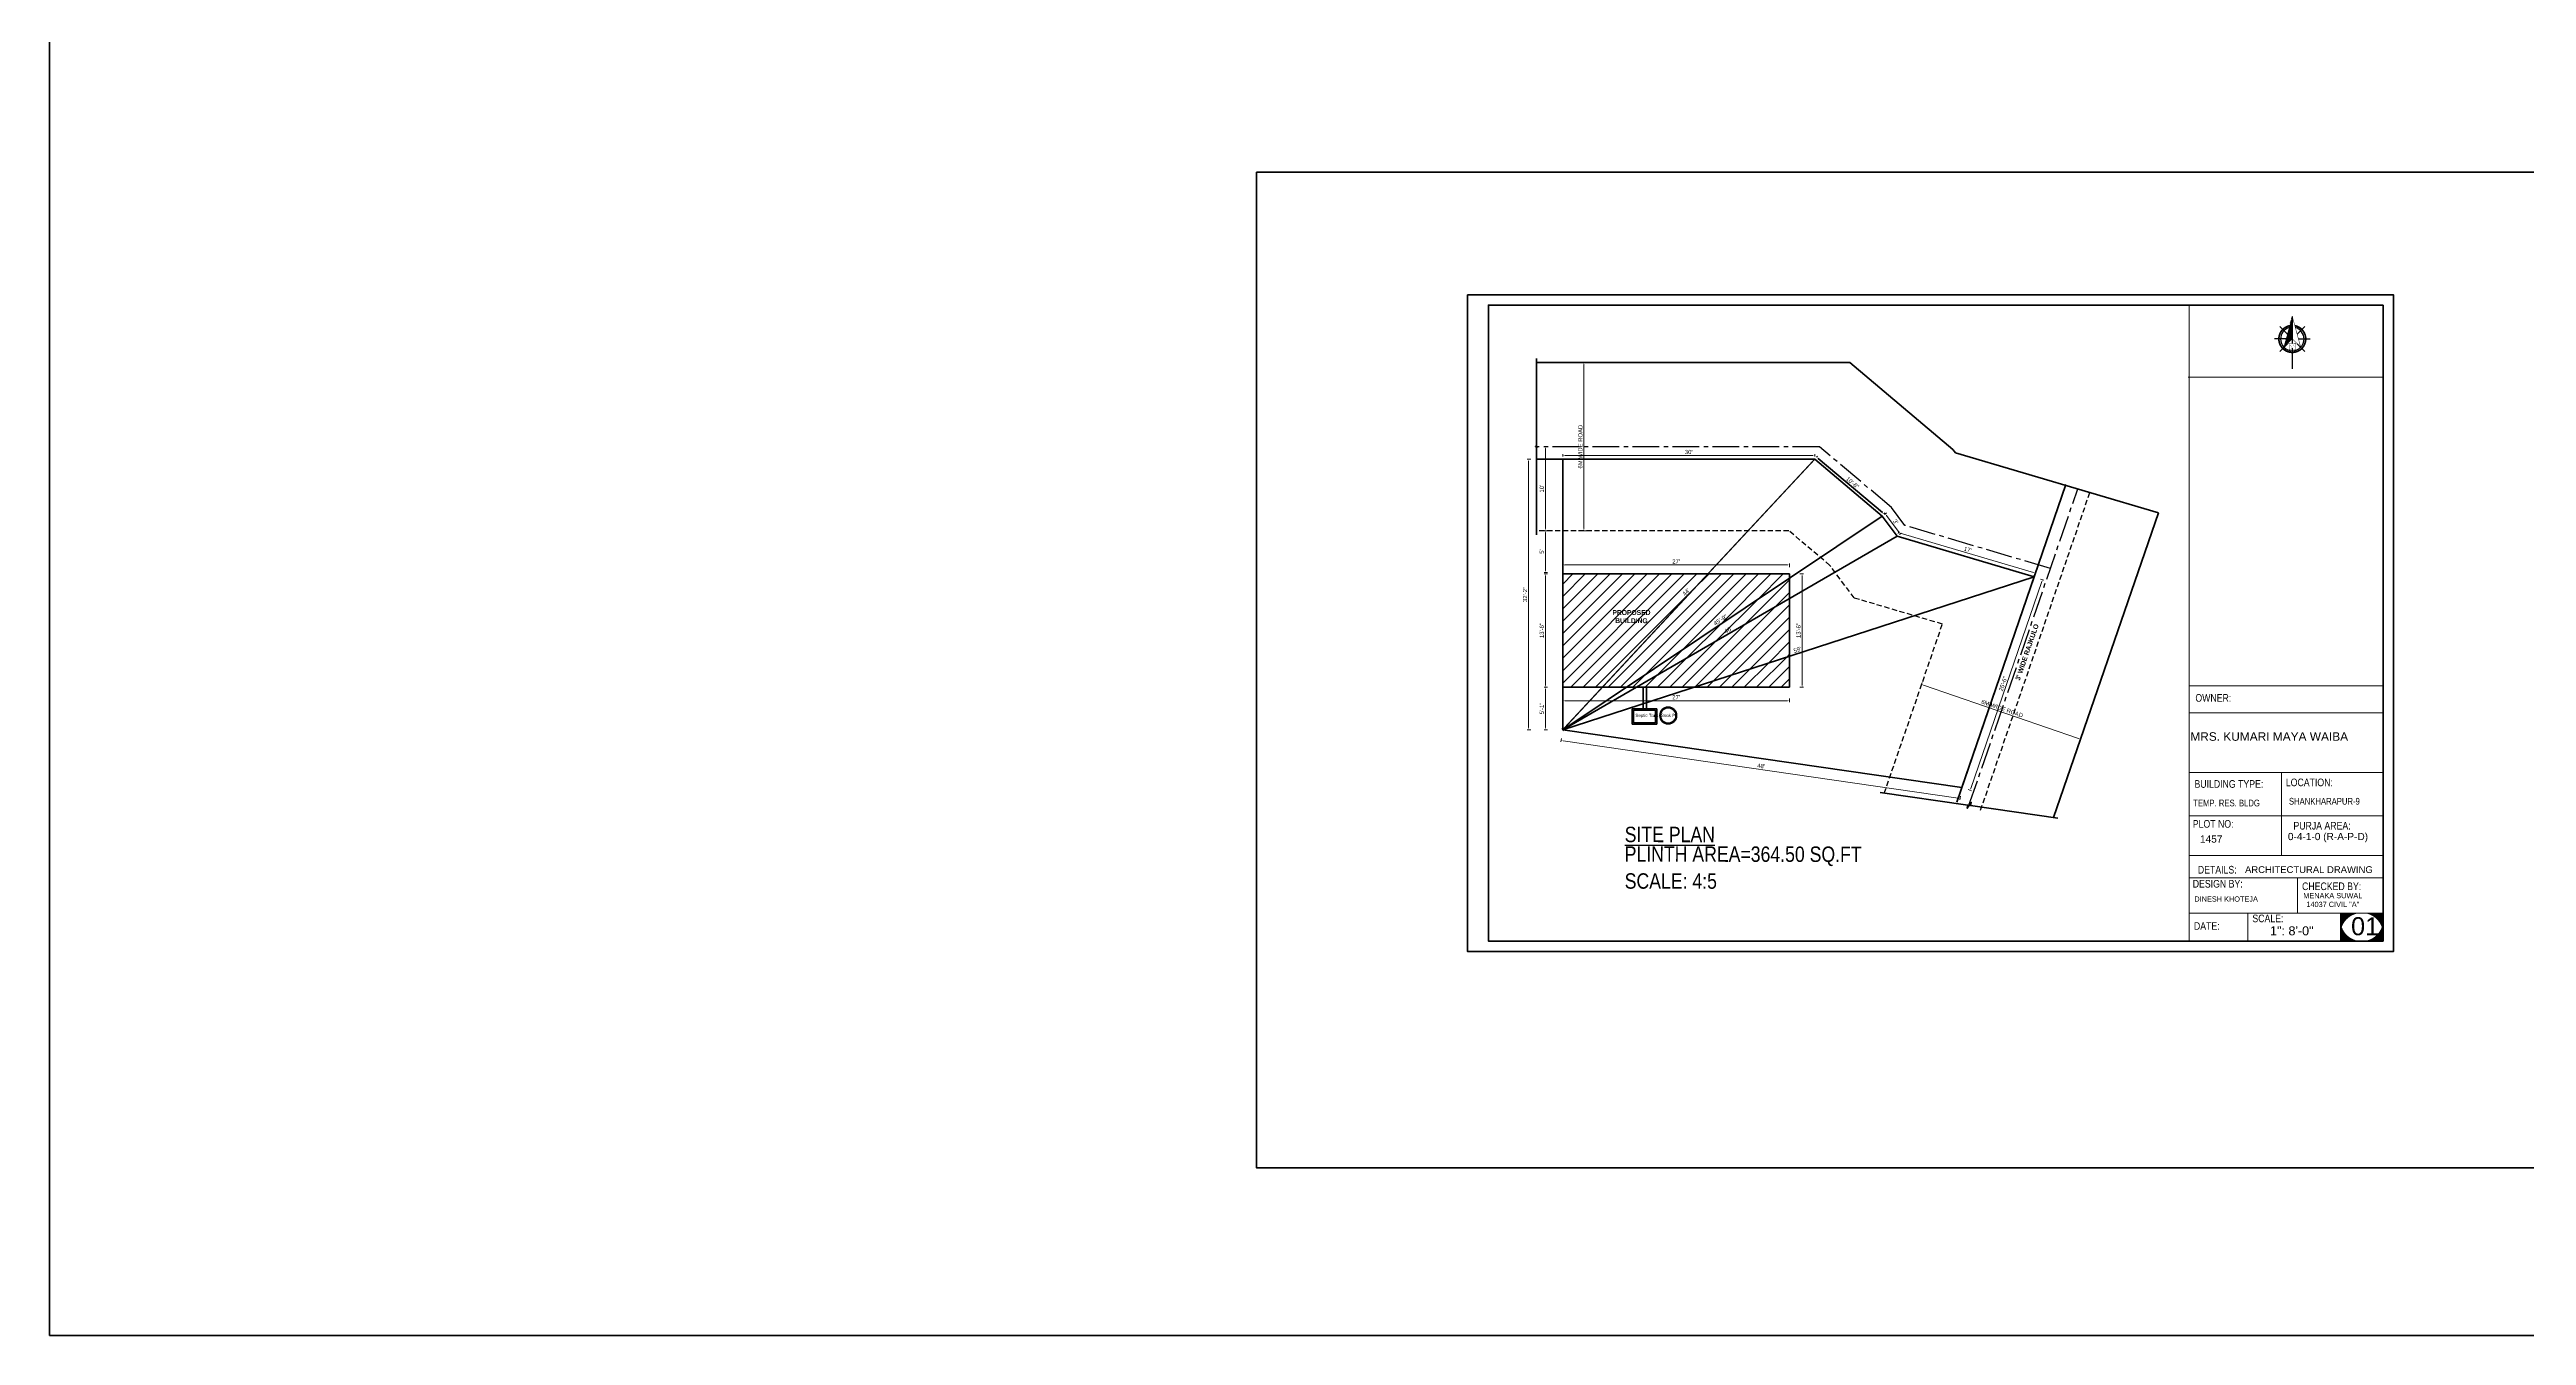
# Model space of a CAD drawing. Header units: inches. Extents: x 352533 to 378079, y -36324 to -23949.
# Drawn here: x 352533 to 355364, y -32468 to -30999 of the extents above; entities that cross this region are included whole.
import ezdxf

# ---------------------------------------------------------------- set-up
doc = ezdxf.new("R2010")
doc.units = ezdxf.units.IN
doc.header["$LTSCALE"] = 2
doc.header["$MEASUREMENT"] = 0
doc.header["$PDMODE"] = 34
doc.linetypes.add('CENTER2', pattern=[28.575, 19.05, -3.175, 3.175, -3.175])
doc.linetypes.add('DASHED2', pattern=[0.375, 0.25, -0.125])
doc.layers.get('0').update_dxf_attribs({"linetype": 'CONTINUOUS'})
doc.layers.get('DEFPOINTS').update_dxf_attribs({"color": 141, "linetype": 'CONTINUOUS'})
for name, color, linetype, lineweight in [('DIMENTION', 140, 'CONTINUOUS', 0), ('door', 20, 'CONTINUOUS', 35), ('Rebars', 1, 'CONTINUOUS', 13), ('Siteplan', 7, 'CONTINUOUS', 30), ('steps', 253, 'CONTINUOUS', 20), ('TEXT', 181, 'CONTINUOUS', 25), ('WALL - A', 1, 'CONTINUOUS', 40)]:
    doc.layers.add(name, color=color, linetype=linetype, lineweight=lineweight)
doc.layers.add('Normal Wall', color=7, linetype='CONTINUOUS', lineweight=35, true_color=0xffaf89)
doc.layers.add('Rear Wall', color=7, linetype='CONTINUOUS', lineweight=20, true_color=0xd4e480)
doc.layers.add('plan wall', color=7, linetype='CONTINUOUS')
doc.styles.add('Lettring Text', font='arial.ttf')
doc.styles.get("Standard").update_dxf_attribs({"font": 'ARIALN.TTF'})
doc.styles.add('SwissBT', font='swiss.ttf', dxfattribs={"height": 12})
doc.dimstyles.new('Copy of Standard', dxfattribs={"dimtxt": 6, "dimasz": 2.875, "dimexe": 2, "dimexo": 4, "dimgap": 2, "dimtad": 1, "dimdec": 0, "dimrnd": 1, "dimzin": 0, "dimdsep": 46, "dimlunit": 4, "dimtxsty": 'Lettring Text', "dimcen": 0.1, "dimclrd": 7, "dimclre": 7, "dimclrt": 7, "dimazin": 0, "dimtfac": 0.645, "dimtdec": 0, "dimtmove": 1, "dimatfit": 0, "dimfxl": 3, "dimfxlon": 1, "dimtfillclr": 256, "dimtolj": 1, "dimtzin": 0, "dimlwd": -1, "dimlwe": -1, "dimarcsym": 2})
pattern_1 = [(45, (-679.002, -2786.974), (-8.83883476, 8.83883476), [])]

# ---------------------------------------------------------------- blocks, each defined once
blk = doc.blocks.new('*D756')
at = {"layer": 'DEFPOINTS', "color": 0, "ltscale": 0.5, "transparency": 16777216}
for p in [(355384.2, -32941.4), (355952, -33039.5), (355954.3, -33023.8)]:
    blk.add_point(p, dxfattribs=at)
at = {"layer": 'steps', "color": 7, "ltscale": 0.5, "transparency": 16777216}
for p, q in [((355382.4, -32954.1), (355381.6, -32959)), ((355384.8, -32957.5), (355949.2, -33039)), ((355952.4, -33036.5), (355951.7, -33041.4))]:
    blk.add_line(p, q, dxfattribs=at)
for points in [[(355384.8, -32957), (355384.7, -32957.9), (355381.9, -32957)], [(355949.2, -33038.6), (355949.1, -33039.5), (355952, -33039.5)]]:
    blk.add_solid(points, dxfattribs=at)
at = {"layer": 'steps', "color": 7, "ltscale": 0.5, "transparency": 16777216, "insert": (355667.7, -32993.2), "char_height": 6, "attachment_point": 5, "rotation": 351.7744, "style": 'Lettring Text'}
blk.add_mtext("\\A1;48'", dxfattribs=at)
blk = doc.blocks.new('*D757')
at = {"layer": 'DEFPOINTS', "color": 0, "ltscale": 0.5, "transparency": 16777216}
for p in [(355384.2, -32555.2), (355335.5, -32941.4), (355384.2, -32941.4)]:
    blk.add_point(p, dxfattribs=at)
at = {"layer": 'steps', "color": 7, "ltscale": 0.5, "transparency": 16777216}
for p, q in [((355338.5, -32555.2), (355333.5, -32555.2)), ((355335.5, -32558), (355335.5, -32938.5)), ((355338.5, -32941.4), (355333.5, -32941.4))]:
    blk.add_line(p, q, dxfattribs=at)
for points in [[(355335, -32558), (355336, -32558), (355335.5, -32555.2)], [(355335, -32938.5), (355336, -32938.5), (355335.5, -32941.4)]]:
    blk.add_solid(points, dxfattribs=at)
at = {"layer": 'steps', "color": 7, "ltscale": 0.5, "transparency": 16777216, "insert": (355330.4, -32748.3), "char_height": 6, "attachment_point": 5, "rotation": 90, "style": 'Lettring Text'}
blk.add_mtext('\\A1;32\'-2"', dxfattribs=at)
blk = doc.blocks.new('*D758')
at = {"layer": 'DEFPOINTS', "color": 0, "ltscale": 0.5, "transparency": 16777216}
for p in [(355384.2, -32537.2), (355359.5, -32657.2), (355384.2, -32657.2)]:
    blk.add_point(p, dxfattribs=at)
at = {"layer": 'steps', "color": 7, "ltscale": 0.5, "transparency": 16777216}
for p, q in [((355362.5, -32537.2), (355357.5, -32537.2)), ((355359.5, -32540), (355359.5, -32654.3)), ((355362.5, -32657.2), (355357.5, -32657.2))]:
    blk.add_line(p, q, dxfattribs=at)
for points in [[(355359, -32540), (355360, -32540), (355359.5, -32537.2)], [(355359, -32654.3), (355360, -32654.3), (355359.5, -32657.2)]]:
    blk.add_solid(points, dxfattribs=at)
at = {"layer": 'steps', "color": 7, "ltscale": 0.5, "transparency": 16777216, "insert": (355354.4, -32597.2), "char_height": 6, "attachment_point": 5, "rotation": 90, "style": 'Lettring Text'}
blk.add_mtext("\\A1;10'", dxfattribs=at)
blk = doc.blocks.new('*D759')
at = {"layer": 'DEFPOINTS', "color": 0, "ltscale": 0.5, "transparency": 16777216}
for p in [(355939.9, -32751.8), (356166.9, -32829.9), (356123.8, -32955.1)]:
    blk.add_point(p, dxfattribs=at)
at = {"layer": 'steps', "color": 7, "ltscale": 0.5, "transparency": 16777216}
for p, q in [((355897.9, -32874.2), (355896.2, -32878.9)), ((355899.6, -32878), (356121.1, -32954.2)), ((356124.8, -32952.3), (356123.2, -32957))]:
    blk.add_line(p, q, dxfattribs=at)
for points in [[(355899.7, -32877.5), (355899.4, -32878.4), (355896.9, -32877)], [(356121.3, -32953.7), (356121, -32954.6), (356123.8, -32955.1)]]:
    blk.add_solid(points, dxfattribs=at)
at = {"layer": 'steps', "color": 7, "ltscale": 0.5, "transparency": 16777216, "insert": (356012, -32911.3), "char_height": 6, "attachment_point": 5, "rotation": 341.019, "style": 'Lettring Text'}
blk.add_mtext('\\A1;6M WIDE ROAD', dxfattribs=at)
blk = doc.blocks.new('*D760')
at = {"layer": 'DEFPOINTS', "color": 0, "ltscale": 0.5, "transparency": 16777216}
for p in [(356057.7, -32723.1), (356057.7, -32723.1), (355384.2, -32941.4)]:
    blk.add_point(p, dxfattribs=at)
at = {"layer": 'steps', "color": 7, "ltscale": 0.5, "transparency": 16777216}
for p, q in [((355386.9, -32940.5), (356055, -32724)), ((356057.7, -32723.1), (356057.1, -32721.2)), ((355384.2, -32941.4), (355383.6, -32939.5))]:
    blk.add_line(p, q, dxfattribs=at)
for points in [[(356054.8, -32723.5), (356055.1, -32724.4), (356057.7, -32723.1)], [(355386.8, -32940.1), (355387.1, -32941), (355384.2, -32941.4)]]:
    blk.add_solid(points, dxfattribs=at)
at = {"layer": 'steps', "color": 7, "ltscale": 0.5, "transparency": 16777216, "insert": (355719.4, -32827.4), "char_height": 6, "attachment_point": 5, "rotation": 17.9588, "style": 'Lettring Text'}
blk.add_mtext("\\A1;59'", dxfattribs=at)
blk = doc.blocks.new('*D666')
at = {"layer": 'DEFPOINTS', "color": 0, "ltscale": 0.5, "transparency": 16777216}
for p in [(355862.1, -32665.2), (355862.1, -32665.2), (355384.2, -32941.4)]:
    blk.add_point(p, dxfattribs=at)
at = {"layer": 'steps', "color": 7, "ltscale": 0.5, "transparency": 16777216}
for p, q in [((355386.7, -32940), (355859.6, -32666.6)), ((355862.1, -32665.2), (355861.1, -32663.4)), ((355384.2, -32941.4), (355383.2, -32939.7))]:
    blk.add_line(p, q, dxfattribs=at)
for points in [[(355859.4, -32666.2), (355859.8, -32667), (355862.1, -32665.2)], [(355386.4, -32939.5), (355386.9, -32940.4), (355384.2, -32941.4)]]:
    blk.add_solid(points, dxfattribs=at)
at = {"layer": 'steps', "color": 7, "ltscale": 0.5, "transparency": 16777216, "insert": (355620.6, -32798.9), "char_height": 6, "attachment_point": 5, "rotation": 30.029, "style": 'Lettring Text'}
blk.add_mtext("\\A1;46'", dxfattribs=at)
blk = doc.blocks.new('*D667')
at = {"layer": 'DEFPOINTS', "color": 0, "ltscale": 0.5, "transparency": 16777216}
for p in [(355840.6, -32636.3), (355840.6, -32636.3), (355384.2, -32941.4)]:
    blk.add_point(p, dxfattribs=at)
at = {"layer": 'steps', "color": 7, "ltscale": 0.5, "transparency": 16777216}
for p, q in [((355386.6, -32939.8), (355838.2, -32637.9)), ((355840.6, -32636.3), (355841.7, -32637.9)), ((355384.2, -32941.4), (355385.3, -32943.1))]:
    blk.add_line(p, q, dxfattribs=at)
for points in [[(355837.9, -32637.5), (355838.5, -32638.3), (355840.6, -32636.3)], [(355386.3, -32939.4), (355386.8, -32940.2), (355384.2, -32941.4)]]:
    blk.add_solid(points, dxfattribs=at)
at = {"layer": 'steps', "color": 7, "ltscale": 0.5, "transparency": 16777216, "insert": (355609.6, -32784.6), "char_height": 6, "attachment_point": 5, "rotation": 33.7635, "style": 'Lettring Text'}
blk.add_mtext('\\A1;45\'-9"', dxfattribs=at)
blk = doc.blocks.new('*D668')
at = {"layer": 'DEFPOINTS', "color": 0, "ltscale": 0.5, "transparency": 16777216}
for p in [(355744.2, -32555.2), (355744.2, -32555.2), (355384.2, -32941.4)]:
    blk.add_point(p, dxfattribs=at)
at = {"layer": 'steps', "color": 7, "ltscale": 0.5, "transparency": 16777216}
for p, q in [((355386.1, -32939.3), (355742.2, -32557.3)), ((355744.2, -32555.2), (355745.6, -32556.5)), ((355384.2, -32941.4), (355385.6, -32942.8))]:
    blk.add_line(p, q, dxfattribs=at)
for points in [[(355741.9, -32556.9), (355742.6, -32557.6), (355744.2, -32555.2)], [(355385.8, -32939), (355386.5, -32939.6), (355384.2, -32941.4)]]:
    blk.add_solid(points, dxfattribs=at)
at = {"layer": 'steps', "color": 7, "ltscale": 0.5, "transparency": 16777216, "insert": (355560.5, -32744.9), "char_height": 6, "attachment_point": 5, "rotation": 47.0142, "style": 'Lettring Text'}
blk.add_mtext("\\A1;44'", dxfattribs=at)
blk = doc.blocks.new('*D761')
at = {"layer": 'DEFPOINTS', "color": 0, "ltscale": 0.5, "transparency": 16777216}
for p in [(355384.2, -32706.1), (355384.2, -32718.8), (355708.2, -32718.8)]:
    blk.add_point(p, dxfattribs=at)
at = {"layer": 'steps', "color": 7, "ltscale": 0.5, "transparency": 16777216}
for p, q in [((355384.2, -32709.1), (355384.2, -32704.1)), ((355705.3, -32706.1), (355387.1, -32706.1)), ((355708.2, -32709.1), (355708.2, -32704.1))]:
    blk.add_line(p, q, dxfattribs=at)
for points in [[(355387.1, -32705.7), (355387.1, -32706.6), (355384.2, -32706.1)], [(355705.3, -32705.7), (355705.3, -32706.6), (355708.2, -32706.1)]]:
    blk.add_solid(points, dxfattribs=at)
at = {"layer": 'steps', "color": 7, "ltscale": 0.5, "transparency": 16777216, "insert": (355546.2, -32701.1), "char_height": 6, "attachment_point": 5, "style": 'Lettring Text'}
blk.add_mtext("\\A1;27'", dxfattribs=at)
blk = doc.blocks.new('*D762')
at = {"layer": 'DEFPOINTS', "color": 0, "ltscale": 0.5, "transparency": 16777216}
for p in [(355384.2, -32880.8), (355708.2, -32880.8), (355708.2, -32900.1)]:
    blk.add_point(p, dxfattribs=at)
at = {"layer": 'steps', "color": 7, "ltscale": 0.5, "transparency": 16777216}
for p, q in [((355384.2, -32897.1), (355384.2, -32902.1)), ((355387.1, -32900.1), (355705.3, -32900.1)), ((355708.2, -32897.1), (355708.2, -32902.1))]:
    blk.add_line(p, q, dxfattribs=at)
for points in [[(355387.1, -32899.7), (355387.1, -32900.6), (355384.2, -32900.1)], [(355705.3, -32899.7), (355705.3, -32900.6), (355708.2, -32900.1)]]:
    blk.add_solid(points, dxfattribs=at)
at = {"layer": 'steps', "color": 7, "ltscale": 0.5, "transparency": 16777216, "insert": (355546.2, -32895.1), "char_height": 6, "attachment_point": 5, "style": 'Lettring Text'}
blk.add_mtext("\\A1;27'", dxfattribs=at)
blk = doc.blocks.new('*D669')
at = {"layer": 'DEFPOINTS', "color": 0, "ltscale": 0.5, "transparency": 16777216}
for p in [(355708.2, -32718.8), (355726.1, -32718.8), (355708.2, -32880.8)]:
    blk.add_point(p, dxfattribs=at)
at = {"layer": 'steps', "color": 7, "ltscale": 0.5, "transparency": 16777216}
for p, q in [((355723.1, -32718.8), (355728.1, -32718.8)), ((355726.1, -32877.9), (355726.1, -32721.7)), ((355723.1, -32880.8), (355728.1, -32880.8))]:
    blk.add_line(p, q, dxfattribs=at)
for points in [[(355725.7, -32721.7), (355726.6, -32721.7), (355726.1, -32718.8)], [(355725.7, -32877.9), (355726.6, -32877.9), (355726.1, -32880.8)]]:
    blk.add_solid(points, dxfattribs=at)
at = {"layer": 'steps', "color": 7, "ltscale": 0.5, "transparency": 16777216, "insert": (355721.1, -32799.8), "char_height": 6, "attachment_point": 5, "rotation": 90, "style": 'Lettring Text'}
blk.add_mtext('\\A1;13\'-6"', dxfattribs=at)
blk = doc.blocks.new('*D763')
at = {"layer": 'DEFPOINTS', "color": 0, "ltscale": 0.5, "transparency": 16777216}
for p in [(355384.2, -32657.2), (355359.5, -32716.8), (355384.2, -32716.8)]:
    blk.add_point(p, dxfattribs=at)
at = {"layer": 'steps', "color": 7, "ltscale": 0.5, "transparency": 16777216}
for p, q in [((355362.5, -32657.2), (355357.5, -32657.2)), ((355359.5, -32660), (355359.5, -32713.9)), ((355362.5, -32716.8), (355357.5, -32716.8))]:
    blk.add_line(p, q, dxfattribs=at)
for points in [[(355359, -32660), (355360, -32660), (355359.5, -32657.2)], [(355359, -32713.9), (355360, -32713.9), (355359.5, -32716.8)]]:
    blk.add_solid(points, dxfattribs=at)
at = {"layer": 'steps', "color": 7, "ltscale": 0.5, "transparency": 16777216, "insert": (355354.4, -32687), "char_height": 6, "attachment_point": 5, "rotation": 90, "style": 'Lettring Text'}
blk.add_mtext("\\A1;5'", dxfattribs=at)
blk = doc.blocks.new('*D764')
at = {"layer": 'DEFPOINTS', "color": 0, "ltscale": 0.5, "transparency": 16777216}
for p in [(355570.6, -32417.2), (355414.5, -32657.2), (355570.6, -32657.2)]:
    blk.add_point(p, dxfattribs=at)
at = {"layer": 'steps', "color": 7, "ltscale": 0.5, "transparency": 16777216}
for p, q in [((355417.5, -32417.2), (355412.5, -32417.2)), ((355414.5, -32420), (355414.5, -32654.3)), ((355417.5, -32657.2), (355412.5, -32657.2))]:
    blk.add_line(p, q, dxfattribs=at)
for points in [[(355414, -32420), (355415, -32420), (355414.5, -32417.2)], [(355414, -32654.3), (355415, -32654.3), (355414.5, -32657.2)]]:
    blk.add_solid(points, dxfattribs=at)
at = {"layer": 'steps', "color": 7, "ltscale": 0.5, "transparency": 16777216, "insert": (355409.4, -32537.2), "char_height": 6, "attachment_point": 5, "rotation": 90, "style": 'Lettring Text'}
blk.add_mtext('\\A1;6M WIDE ROAD', dxfattribs=at)
blk = doc.blocks.new('*D765')
at = {"layer": 'DEFPOINTS', "color": 0, "ltscale": 0.5, "transparency": 16777216}
for p in [(355384.2, -32549.9), (355384.2, -32555.2), (355744.2, -32555.2)]:
    blk.add_point(p, dxfattribs=at)
at = {"layer": 'steps', "color": 7, "ltscale": 0.5, "transparency": 16777216}
for p, q in [((355384.2, -32551.2), (355384.2, -32547.9)), ((355741.3, -32549.9), (355387.1, -32549.9)), ((355744.2, -32551.2), (355744.2, -32547.9))]:
    blk.add_line(p, q, dxfattribs=at)
for points in [[(355387.1, -32549.4), (355387.1, -32550.3), (355384.2, -32549.9)], [(355741.3, -32549.4), (355741.3, -32550.3), (355744.2, -32549.9)]]:
    blk.add_solid(points, dxfattribs=at)
at = {"layer": 'steps', "color": 7, "ltscale": 0.5, "transparency": 16777216, "insert": (355564.2, -32544.8), "char_height": 6, "attachment_point": 5, "style": 'Lettring Text'}
blk.add_mtext("\\A1;30'", dxfattribs=at)
blk = doc.blocks.new('*D766')
at = {"layer": 'DEFPOINTS', "color": 0, "ltscale": 0.5, "transparency": 16777216}
for p in [(355744.2, -32555.2), (355746.7, -32552.1), (355840.6, -32636.3)]:
    blk.add_point(p, dxfattribs=at)
at = {"layer": 'door', "color": 7, "ltscale": 0.5, "transparency": 16777216}
for p, q in [((355746.7, -32552.1), (355748, -32550.6)), ((355840.9, -32631.4), (355748.9, -32554)), ((355843.1, -32633.3), (355844.4, -32631.7))]:
    blk.add_line(p, q, dxfattribs=at)
for points in [[(355749.2, -32553.6), (355748.6, -32554.4), (355746.7, -32552.1)], [(355841.2, -32631), (355840.6, -32631.8), (355843.1, -32633.3)]]:
    blk.add_solid(points, dxfattribs=at)
at = {"layer": 'door', "color": 7, "ltscale": 0.5, "transparency": 16777216, "insert": (355798.2, -32588.8), "char_height": 6, "attachment_point": 5, "rotation": 319.9182, "style": 'Lettring Text'}
blk.add_mtext('\\A1;10\'-6"', dxfattribs=at)
blk = doc.blocks.new('*D767')
at = {"layer": 'DEFPOINTS', "color": 0, "ltscale": 0.5, "transparency": 16777216}
for p in [(355840.6, -32636.3), (355845, -32633), (355862.1, -32665.2)]:
    blk.add_point(p, dxfattribs=at)
at = {"layer": 'steps', "color": 7, "ltscale": 0.5, "transparency": 16777216}
for p, q in [((355843.8, -32633.9), (355846.6, -32631.8)), ((355864.7, -32659.6), (355846.7, -32635.3)), ((355865.3, -32662.8), (355868.1, -32660.7))]:
    blk.add_line(p, q, dxfattribs=at)
for points in [[(355847.1, -32635), (355846.3, -32635.6), (355845, -32633)], [(355865.1, -32659.3), (355864.4, -32659.9), (355866.5, -32661.9)]]:
    blk.add_solid(points, dxfattribs=at)
at = {"layer": 'steps', "color": 7, "ltscale": 0.5, "transparency": 16777216, "insert": (355859.8, -32644.4), "char_height": 6, "attachment_point": 5, "rotation": 306.6739, "style": 'Lettring Text'}
blk.add_mtext("\\A1;3'", dxfattribs=at)
blk = doc.blocks.new('*D768')
at = {"layer": 'DEFPOINTS', "color": 0, "ltscale": 0.5, "transparency": 16777216}
for p in [(355862.1, -32665.2), (355863.6, -32660), (356057.7, -32723.1)]:
    blk.add_point(p, dxfattribs=at)
at = {"layer": 'steps', "color": 7, "ltscale": 0.5, "transparency": 16777216}
for p, q in [((355863.2, -32661.3), (355864.2, -32658.1)), ((356056.5, -32717.1), (355866.4, -32660.8)), ((356058.8, -32719.3), (356059.8, -32716))]:
    blk.add_line(p, q, dxfattribs=at)
for points in [[(355866.5, -32660.4), (355866.2, -32661.3), (355863.6, -32660)], [(356056.6, -32716.7), (356056.3, -32717.6), (356059.2, -32717.9)]]:
    blk.add_solid(points, dxfattribs=at)
at = {"layer": 'steps', "color": 7, "ltscale": 0.5, "transparency": 16777216, "insert": (355962.8, -32684.2), "char_height": 6, "attachment_point": 5, "rotation": 343.4993, "style": 'Lettring Text'}
blk.add_mtext("\\A1;17'", dxfattribs=at)
blk = doc.blocks.new('*D769')
at = {"layer": 'DEFPOINTS', "color": 0, "ltscale": 0.5, "transparency": 16777216}
for p in [(356057.7, -32723.1), (356069.7, -32727.2), (355954.3, -33023.8)]:
    blk.add_point(p, dxfattribs=at)
at = {"layer": 'steps', "color": 7, "ltscale": 0.5, "transparency": 16777216}
for p, q in [((356066.9, -32726.3), (356071.6, -32727.9)), ((355967.2, -33025.2), (356068.8, -32729.9)), ((355963.4, -33027), (355968.2, -33028.6))]:
    blk.add_line(p, q, dxfattribs=at)
for points in [[(356068.3, -32729.8), (356069.2, -32730.1), (356069.7, -32727.2)], [(355966.7, -33025.1), (355967.7, -33025.4), (355966.3, -33027.9)]]:
    blk.add_solid(points, dxfattribs=at)
at = {"layer": 'steps', "color": 7, "ltscale": 0.5, "transparency": 16777216, "insert": (356013.2, -32875.9), "char_height": 6, "attachment_point": 5, "rotation": 71.019, "style": 'Lettring Text'}
blk.add_mtext('\\A1;26\'-6"', dxfattribs=at)
blk = doc.blocks.new('*D770')
at = {"layer": 'DEFPOINTS', "color": 0, "ltscale": 0.5, "transparency": 16777216}
for p in [(355359.5, -32718.8), (355384.2, -32718.8), (355384.2, -32880.8)]:
    blk.add_point(p, dxfattribs=at)
at = {"layer": 'steps', "color": 7, "ltscale": 0.5, "transparency": 16777216}
for p, q in [((355362.5, -32718.8), (355357.5, -32718.8)), ((355359.5, -32877.9), (355359.5, -32721.7)), ((355362.5, -32880.8), (355357.5, -32880.8))]:
    blk.add_line(p, q, dxfattribs=at)
for points in [[(355359, -32721.7), (355360, -32721.7), (355359.5, -32718.8)], [(355359, -32877.9), (355360, -32877.9), (355359.5, -32880.8)]]:
    blk.add_solid(points, dxfattribs=at)
at = {"layer": 'steps', "color": 7, "ltscale": 0.5, "transparency": 16777216, "insert": (355354.4, -32799.8), "char_height": 6, "attachment_point": 5, "rotation": 90, "style": 'Lettring Text'}
blk.add_mtext('\\A1;13\'-6"', dxfattribs=at)
blk = doc.blocks.new('*D771')
at = {"layer": 'DEFPOINTS', "color": 0, "ltscale": 0.5, "transparency": 16777216}
for p in [(355384.2, -32880.8), (355359.5, -32941.4), (355384.2, -32941.4)]:
    blk.add_point(p, dxfattribs=at)
at = {"layer": 'steps', "color": 7, "ltscale": 0.5, "transparency": 16777216}
for p, q in [((355362.5, -32880.8), (355357.5, -32880.8)), ((355359.5, -32883.7), (355359.5, -32938.5)), ((355362.5, -32941.4), (355357.5, -32941.4))]:
    blk.add_line(p, q, dxfattribs=at)
for points in [[(355359, -32883.7), (355360, -32883.7), (355359.5, -32880.8)], [(355359, -32938.5), (355360, -32938.5), (355359.5, -32941.4)]]:
    blk.add_solid(points, dxfattribs=at)
at = {"layer": 'steps', "color": 7, "ltscale": 0.5, "transparency": 16777216, "insert": (355354.4, -32911.1), "char_height": 6, "attachment_point": 5, "rotation": 90, "style": 'Lettring Text'}
blk.add_mtext('\\A1;5\'-1"', dxfattribs=at)
blk = doc.blocks.new('*X29')
at = {"color": 0}
for p, q in [((146.2, -413.9), (147.6, -412.4)), ((146.4, -413.1), (147.6, -411.9)), ((146.6, -412.4), (147.6, -411.3)), ((146.8, -411.7), (147.6, -410.8)), ((147, -411), (147.6, -410.3)), ((147.2, -410.2), (147.6, -409.8)), ((147.4, -409.5), (147.6, -409.2)), ((147.6, -408.8), (147.6, -408.7)), ((142.8, -426.3), (147.6, -421.4)), ((143, -425.6), (147.6, -420.9)), ((143.2, -424.8), (147.6, -420.4)), ((143.4, -424.1), (147.6, -419.8)), ((143.6, -423.4), (147.6, -419.3)), ((143.8, -422.6), (147.6, -418.8)), ((144, -421.9), (147.6, -418.2)), ((144.2, -421.2), (147.6, -417.7)), ((144.4, -420.4), (147.6, -417.2)), ((144.6, -419.7), (147.6, -416.7)), ((144.8, -419), (147.6, -416.1)), ((145, -418.3), (147.6, -415.6)), ((145.2, -417.5), (147.6, -415.1)), ((145.4, -416.8), (147.6, -414.5)), ((145.6, -416.1), (147.6, -414)), ((145.8, -415.3), (147.6, -413.5)), ((146, -414.6), (147.6, -412.9))]:
    blk.add_line(p, q, dxfattribs=at)
blk = doc.blocks.new('NORTH_15')
for p, q in [((-13.4, 0), (2.7, 0)), ((-2.9, 2.9), (-7.4, 7.4)), ((0, 3.7), (0, 10.6)), ((2.9, 2.9), (7.4, 7.4)), ((5.5, 0), (17.8, 0)), ((-2.9, -2.9), (-7.4, -7.4)), ((0, -3.7), (0, -10.6)), ((2.9, -2.9), (7.4, -7.4))]:
    blk.add_line(p, q)
for points, const_width in [([(5, -5), (-13.4, 0), (4.9, 5), (0, 0), (5, -5)], 0.3), ([(5.9, -1.5), (6, -1.5), (6.1, -1.5), (6.1, -1.5), (6.2, -1.5), (6.2, -1.5), (6.3, -1.5), (6.3, -1.5), (6.3, -1.4), (6.3, -1.4), (6.3, -1.4), (6.3, -1.3), (6.4, -1.3), (6.4, -1.2), (6.4, -1.2), (6.4, -1.1), (6.4, -1), (6.5, -1), (6.5, -2.3), (6.4, -2.3), (6.4, -2.3), (6.4, -2.2), (6.4, -2.2), (6.4, -2.1), (6.4, -2), (6.3, -2), (6.3, -1.9), (6.3, -1.9), (6.3, -1.9), (6.3, -1.9), (6.3, -1.8), (6.2, -1.8), (6.2, -1.8), (6.1, -1.8), (6.1, -1.8), (6, -1.8), (5.9, -1.8), (2.7, -1.8), (2.7, -2.3), (2.5, -2.3), (2.5, -0.2), (4.7, 1.4), (3.1, 1.4), (3.1, 1.4), (3, 1.4), (2.9, 1.4), (2.9, 1.4), (2.8, 1.4), (2.8, 1.4), (2.8, 1.4), (2.8, 1.3), (2.7, 1.3), (2.7, 1.3), (2.7, 1.2), (2.7, 1.2), (2.7, 1.1), (2.7, 1), (2.7, 1), (2.7, 0.9), (2.7, 0.9), (2.5, 0.9), (2.5, 2.2), (2.7, 2.2), (2.7, 2.2), (2.7, 2.1), (2.7, 2), (2.7, 2), (2.7, 1.9), (2.7, 1.9), (2.7, 1.8), (2.7, 1.8), (2.7, 1.8), (2.8, 1.7), (2.8, 1.7), (2.8, 1.7), (2.9, 1.7), (2.9, 1.7), (3, 1.7), (3.1, 1.7), (3.1, 1.7), (6.5, 1.7), (6.5, 0.8), (3.3, -1.5), (5.9, -1.5), (5.9, -1.5)], 0.1)]:
    blk.add_lwpolyline(points, dxfattribs=dict(const_width=const_width))
at = {"const_width": 1}
for points in [[(0, -8, 1), (0, 8, 0.359415), (-7.9, 1.5, 1)], [(-7.9, -1.5, 0.359415), (0, -8, 1)]]:
    blk.add_lwpolyline(points, format="xyb", dxfattribs=at)
for start, end in [(90, 164.973), (270, 90), (195.027, 270)]:
    blk.add_arc((0, 0), 7, start, end)
at = {"rotation": 90}
blk.add_blockref('*X29', (-421.9, -147.6), dxfattribs=at)
blk = doc.blocks.new('A$C0BDB7EE9')
at = {"layer": 'Siteplan', "xscale": 2.999999999999779, "yscale": 2.999999999999779, "zscale": 2.999999999999779, "rotation": 247.8612575918487}
blk.add_blockref('NORTH_15', (20.2, 49.5), dxfattribs=at)
blk = doc.blocks.new('A$C327B4BBD')
at = {"layer": 'DIMENTION', "ltscale": 0.3, "xscale": 1.171875000000082, "yscale": 1.171875000000082, "zscale": 1.171875000000082, "rotation": 112.1387424081494}
blk.add_blockref('A$C0BDB7EE9', (16.1, 0), dxfattribs=at)
blk = doc.blocks.new('SPLN')
at = {"layer": 'door', "ltscale": 0.5}
h = blk.add_hatch(dxfattribs=at)
h.set_pattern_fill('ANSI31', color=256, scale=100)
h.set_pattern_definition(pattern_1)
h.paths.add_polyline_path([(355384.2, -32880.8), (355440.7, -32880.8), (355591.7, -32718.8), (355384.2, -32718.8)])
h.paths.add_polyline_path([(355560.5, -32754.1), (355570, -32743.9), (355560.9, -32735.5), (355551.4, -32745.7)], flags=25)
h.paths.add_polyline_path([(355456.5, -32792.8), (355508.4, -32792.8), (355508.4, -32766.8), (355456.5, -32766.8)], flags=24)
h = blk.add_hatch(dxfattribs=at)
h.set_pattern_fill('ANSI31', color=256, scale=100)
h.set_pattern_definition(pattern_1)
h.paths.add_polyline_path([(355708.2, -32724.8), (355708.2, -32718.8), (355591.7, -32718.8), (355440.7, -32880.8), (355474.9, -32880.8)])
h.paths.add_polyline_path([(355603, -32796.5), (355623.3, -32783), (355616.4, -32772.7), (355596.2, -32786.2)], flags=25)
h = blk.add_hatch(dxfattribs=at)
h.set_pattern_fill('ANSI31', color=256, scale=100)
h.set_pattern_definition(pattern_1)
h.paths.add_polyline_path([(355474.9, -32880.8), (355489.1, -32880.8), (355708.2, -32754.1), (355708.2, -32724.8)])
h.paths.add_polyline_path([(355617.8, -32807.7), (355629.9, -32800.7), (355623.7, -32790), (355611.6, -32797)], flags=25)
h = blk.add_hatch(dxfattribs=at)
h.set_pattern_fill('ANSI31', color=256, scale=100)
h.set_pattern_definition(pattern_1)
h.paths.add_polyline_path([(355708.2, -32836.4), (355708.2, -32754.1), (355489.1, -32880.8), (355571.2, -32880.8)])
h.paths.add_polyline_path([(355727.3, -32812.2), (355727.3, -32787.9), (355714.9, -32787.9), (355714.9, -32812.2)], flags=9)
h = blk.add_hatch(dxfattribs=at)
h.set_pattern_fill('ANSI31', color=256, scale=100)
h.set_pattern_definition(pattern_1)
h.paths.add_polyline_path([(355708.2, -32880.8), (355708.2, -32836.4), (355571.2, -32880.8)])
for p, q in [((355794.5, -32417.2), (355346.7, -32417.2)), ((355941.7, -32541), (355794.5, -32417.2)), ((355945.3, -32545.9), (355941.7, -32541)), ((356235.1, -32631.7), (355945.3, -32545.9)), ((355744.2, -32555.2), (355346.7, -32555.2)), ((355384.2, -32555.2), (355384.2, -32941.4)), ((355384.2, -32941.4), (355744.2, -32555.2)), ((355840.6, -32636.3), (355744.2, -32555.2)), ((355947, -33044.8), (356103.1, -32591)), ((355384.2, -32941.4), (355840.6, -32636.3)), ((355862.1, -32665.2), (355840.6, -32636.3)), ((356085.3, -33067), (356235.1, -32631.7)), ((355384.2, -32941.4), (355862.1, -32665.2)), ((356057.7, -32723.1), (355862.1, -32665.2)), ((355384.2, -32880.8), (355384.2, -32718.8)), ((355384.2, -32718.8), (355708.2, -32718.8)), ((355384.2, -32941.4), (356057.7, -32723.1)), ((355708.2, -32880.8), (355708.2, -32718.8)), ((355384.2, -32880.8), (355708.2, -32880.8)), ((355499.2, -32880.8), (355499.2, -32911.4)), ((355504, -32880.8), (355504, -32911.4)), ((355483.2, -32911.4), (355518.7, -32911.4)), ((355483.2, -32933.4), (355483.2, -32911.4)), ((355518.7, -32933.4), (355483.2, -32933.4)), ((355485.2, -32913.4), (355516.7, -32913.4)), ((355485.2, -32931.4), (355485.2, -32913.4)), ((355516.7, -32931.4), (355485.2, -32931.4)), ((355516.7, -32913.4), (355516.7, -32931.4)), ((355518.7, -32911.4), (355518.7, -32933.4)), ((355384.2, -32941.4), (355954.3, -33023.8))]:
    blk.add_line(p, q, dxfattribs=at)
at = {"layer": 'door', "color": 41, "ltscale": 0.5, "true_color": 0xf4ee51}
blk.add_line((355954.3, -33023.8), (356057.7, -32723.1), dxfattribs=at)
at = {"layer": 'door', "linetype": 'Continuous', "ltscale": 0.5}
for points in [[(355346.7, -32411.2), (355346.7, -32536.1), (355345.2, -32537), (355348.2, -32537.3), (355346.7, -32538.2), (355346.7, -32663.2)], [(356091.3, -33067.9), (355966.9, -33049.9), (355967.7, -33045.2), (355962.1, -33053.6), (355962.9, -33049.2), (355837.6, -33031.2)]]:
    blk.add_lwpolyline(points, dxfattribs=at)
at = {"layer": 'door', "ltscale": 0.5}
for radius in [12, 11]:
    blk.add_circle((355535, -32921.1), radius, dxfattribs=at)
at = {"layer": 'WALL - A', "linetype": 'CENTER2', "lineweight": -3}
for p, q in [((355750.8, -32537.2), (355346.7, -32537.2)), ((355853.8, -32623.9), (355750.8, -32537.2)), ((355964.1, -33050.6), (356119.9, -32597.6)), ((355873, -32649.6), (355853.8, -32623.9)), ((356080.8, -32711.2), (355873, -32649.6))]:
    blk.add_line(p, q, dxfattribs=at)
at = {"layer": 'WALL - A', "linetype": 'DASHED2', "lineweight": -3, "ltscale": 15}
for p, q in [((355981.1, -33056.5), (356137.2, -32602.7)), ((355707, -32657.2), (355346.7, -32657.2)), ((355765.9, -32706.7), (355707, -32657.2)), ((355800.6, -32753.3), (355765.9, -32706.7)), ((355926.6, -32790.6), (355800.6, -32753.3)), ((355843.6, -33032.1), (355926.6, -32790.6))]:
    blk.add_line(p, q, dxfattribs=at)
at = {"layer": 'steps', "color": 7}
for s, p in [('Septic Tank', (355488.1, -32923.3)), ('Soak Pit', (355524.7, -32923.3))]:
    blk.add_text(s, height=4.54, dxfattribs=at).set_placement(p)
at = {"layer": 'steps', "color": 7, "ltscale": 0.3, "insert": (355482.4, -32770.6), "char_height": 7, "width": 55.268, "attachment_point": 2}
blk.add_mtext('{\\fTechnic|b1|i0|c2|p2;PROPOSED BUILDING}', dxfattribs=at)
at = {"layer": 'steps', "color": 7, "ltscale": 0.3, "insert": (356044.1, -32829.5), "char_height": 7, "width": 93.682, "attachment_point": 2, "rotation": 71.019}
blk.add_mtext("{\\fTechnic|b1|i0|c2|p2;3' WIDE RAJKULO}", dxfattribs=at)
at = {"layer": 'door', "ltscale": 0.5}
dim = blk.add_aligned_dim(p1=(355840.6, -32636.3), p2=(355744.2, -32555.2), distance=-4, dimstyle='Copy of Standard', dxfattribs=at)
dim.commit()
dim.dimension.update_dxf_attribs({"geometry": '*D766', "text_midpoint": (355798.2, -32588.8)})
at = {"layer": 'steps', "ltscale": 0.5}
dim = blk.add_linear_dim(base=(355414.5, -32657.2), p1=(355570.6, -32417.2), p2=(355570.6, -32657.2), angle=270, text='6M WIDE ROAD', dimstyle='Copy of Standard', dxfattribs=at)
dim.commit()
dim.dimension.update_dxf_attribs({"geometry": '*D764', "text_midpoint": (355409.4, -32537.2)})
for base, p1, p2, angle, picture, middle in [((355359.5, -32657.2), (355384.2, -32537.2), (355384.2, -32657.2), 270, '*D758', (355354.4, -32597.2)), ((355359.5, -32716.8), (355384.2, -32657.2), (355384.2, -32716.8), 270, '*D763', (355354.4, -32687)), ((355359.5, -32718.8), (355384.2, -32880.8), (355384.2, -32718.8), 90, '*D770', (355354.4, -32799.8)), ((355726.1, -32718.8), (355708.2, -32880.8), (355708.2, -32718.8), 270, '*D669', (355721.1, -32799.8)), ((355359.5, -32941.4), (355384.2, -32880.8), (355384.2, -32941.4), 90, '*D771', (355354.4, -32911.1))]:
    dim = blk.add_linear_dim(base=base, p1=p1, p2=p2, angle=angle, dimstyle='Copy of Standard', dxfattribs=at)
    dim.commit()
    dim.dimension.update_dxf_attribs({"geometry": picture, "text_midpoint": middle})
for base, p1, p2, picture, middle in [((355384.2, -32549.9), (355744.2, -32555.2), (355384.2, -32555.2), '*D765', (355564.2, -32544.8)), ((355384.2, -32706.1), (355708.2, -32718.8), (355384.2, -32718.8), '*D761', (355546.2, -32701.1)), ((355708.2, -32900.1), (355384.2, -32880.8), (355708.2, -32880.8), '*D762', (355546.2, -32895.1))]:
    dim = blk.add_linear_dim(base=base, p1=p1, p2=p2, dimstyle='Copy of Standard', dxfattribs=at)
    dim.commit()
    dim.dimension.update_dxf_attribs({"geometry": picture, "text_midpoint": middle})
for p1, p2, distance, picture, middle in [((355384.2, -32555.2), (355384.2, -32941.4), -48.7, '*D757', (355330.4, -32748.3)), ((355384.2, -32941.4), (355744.2, -32555.2), 0, '*D668', (355560.5, -32744.9)), ((355384.2, -32941.4), (355840.6, -32636.3), 0, '*D667', (355609.6, -32784.6)), ((355862.1, -32665.2), (355840.6, -32636.3), -5.4, '*D767', (355859.8, -32644.4)), ((355384.2, -32941.4), (355862.1, -32665.2), 0, '*D666', (355620.6, -32798.9)), ((356057.7, -32723.1), (355862.1, -32665.2), -5.4, '*D768', (355962.8, -32684.2)), ((355384.2, -32941.4), (356057.7, -32723.1), 0, '*D760', (355719.4, -32827.4)), ((355954.3, -33023.8), (356057.7, -32723.1), -12.7, '*D769', (356013.2, -32875.9)), ((355384.2, -32941.4), (355954.3, -33023.8), -15.8, '*D756', (355667.7, -32993.2))]:
    dim = blk.add_aligned_dim(p1=p1, p2=p2, distance=distance, dimstyle='Copy of Standard', dxfattribs=at)
    dim.commit()
    dim.dimension.update_dxf_attribs({"geometry": picture, "text_midpoint": middle})
dim = blk.add_aligned_dim(p1=(355939.9, -32751.8), p2=(356166.9, -32829.9), distance=-132.4, text='6M WIDE ROAD', dimstyle='Copy of Standard', dxfattribs=at)
dim.commit()
dim.dimension.update_dxf_attribs({"geometry": '*D759', "text_midpoint": (356012, -32911.3)})

msp = doc.modelspace()

# ---------------------------------------------------------------- hatches: boundary and pattern name
msp.add_hatch(color=0).paths.add_polyline_path([(355199.68, -31985.3), (355175.36, -31985.3, -0.4142136), (355199.68, -32009.61)])
at = {"layer": 'TEXT'}
for points in [[(355175.36, -31985.3), (355151.05, -31985.3), (355151.05, -32009.61, -0.4142136)], [(355175.36, -31985.3), (355151.05, -31985.3), (355151.05, -32009.61, -0.4142136)], [(355151.05, -31993.11), (355151.05, -32017.42), (355175.36, -32017.42, -0.4142136)], [(355151.05, -31993.11), (355151.05, -32017.42), (355175.36, -32017.42, -0.4142136)], [(355199.68, -31985.3), (355175.36, -31985.3, -0.4142136), (355199.68, -32009.61)], [(355199.68, -31993.11, -0.4142136), (355175.36, -32017.42), (355199.68, -32017.42)], [(355199.68, -31993.11, -0.4142136), (355175.36, -32017.42), (355199.68, -32017.42)]]:
    msp.add_hatch(color=0, dxfattribs=at).paths.add_polyline_path(points)

# ---------------------------------------------------------------- linework, layer by layer
at = {"color": 0}
msp.add_line((355151.05, -31985.3), (355151.05, -32017.42), dxfattribs=at)
msp.add_line((355151.05, -31985.3), (355151.05, -32017.42), dxfattribs=at)
at = {"layer": 'door', "ltscale": 0.5}
msp.add_lwpolyline([(352533.04, -26590.7), (365685.1, -26590.7), (365685.1, -32468), (352533.04, -32468)], close=True, dxfattribs=at)
at = {"layer": 'door', "color": 3, "ltscale": 0.5}
msp.add_lwpolyline([(353912.38, -31138.82), (357997.15, -31138.82), (357997.15, -32276.53), (353912.38, -32276.53)], close=True, dxfattribs=at)
at = {"layer": 'Normal Wall'}
for points in [[(354153.58, -31278.8), (355211.58, -31278.8), (355211.58, -32029.33), (354153.58, -32029.33)], [(354153.58, -31278.8), (355211.58, -31278.8), (355211.58, -32029.33), (354153.58, -32029.33)], [(355199.68, -31290.71), (354177.39, -31290.71), (354177.39, -32017.42), (355199.68, -32017.42)], [(355199.68, -31290.71), (354177.39, -31290.71), (354177.39, -32017.42), (355199.68, -32017.42)]]:
    msp.add_lwpolyline(points, close=True, dxfattribs=at)
at = {"layer": 'Rear Wall'}
for p, q in [((354978.26, -31734.98), (354978.26, -31290.71)), ((354977.08, -31373.01), (355199.68, -31373.01)), ((354978.26, -31725.72), (355199.68, -31725.72)), ((354978.26, -31725.72), (355199.68, -31725.72)), ((354978.26, -31725.72), (355199.68, -31725.72)), ((354978.26, -31725.72), (355199.68, -31725.72)), ((354978.26, -31756.52), (355199.68, -31756.52)), ((354978.26, -31756.52), (355199.68, -31756.52)), ((354978.26, -31824.58), (355199.68, -31824.58)), ((354978.26, -31824.58), (355199.68, -31824.58)), ((355083.52, -31824.58), (355083.52, -31910.48)), ((355083.52, -31824.58), (355083.52, -31919.74)), ((354978.26, -31874.07), (355199.68, -31874.07)), ((354978.26, -31874.07), (355199.68, -31874.07)), ((354978.26, -31919.74), (355199.68, -31919.74)), ((354978.26, -31945.18), (355199.68, -31945.18)), ((354978.26, -31945.18), (355199.68, -31945.18)), ((355102.1, -31985.3), (355102.1, -31945.18)), ((355102.1, -31985.3), (355102.1, -31945.18)), ((354978.26, -31985.3), (355199.68, -31985.3)), ((354978.26, -31985.3), (355199.68, -31985.3)), ((355044.99, -31985.3), (355044.99, -32017.42)), ((355044.99, -31985.3), (355044.99, -32017.42))]:
    msp.add_line(p, q, dxfattribs=at)
msp.add_lwpolyline([(354978.26, -31725.72), (355199.68, -31725.72), (355199.68, -32017.42), (354978.26, -32017.42)], close=True, dxfattribs=at)
msp.add_lwpolyline([(354978.26, -31725.72), (355199.68, -31725.72), (355199.68, -32017.42), (354978.26, -32017.42)], close=True, dxfattribs=at)

# ---------------------------------------------------------------- block references
at = {"layer": 'door', "ltscale": 0.5, "xscale": 0.8, "yscale": 0.8, "zscale": 0.8}
msp.add_blockref('SPLN', (69954.86, -5422.69), dxfattribs=at)
at = {"layer": 'Rebars', "xscale": 0.5459999999999999, "yscale": 0.5459999999999999, "zscale": 0.5459999999999999, "rotation": 270}
msp.add_blockref('A$C327B4BBD', (355095.95, -31354.79), dxfattribs=at)

# ---------------------------------------------------------------- texts
at = {"color": 0}
for s, p in [('OWNER:', (354985.26, -31743.86)), ('LOCATION:', (355088.6, -31840.41))]:
    msp.add_text(s, height=8.704, dxfattribs=at).set_placement(p)
at = {"layer": 'plan wall', "ltscale": 3, "char_height": 17.6118, "attachment_point": 7, "rotation": 359.9411}
for s, insert in [('{\\LSITE PLAN}', (354333.06, -31904.56)), ('PLINTH AREA=364.50 SQ.FT', (354333.06, -31931.54))]:
    msp.add_mtext(s, dxfattribs=dict(at, insert=insert))
at = {"layer": 'plan wall', "ltscale": 3, "insert": (354333.06, -31957.75), "char_height": 17.612, "width": 116.4661, "attachment_point": 7, "rotation": 359.9411}
msp.add_mtext('SCALE: 4:5', dxfattribs=at)
at = {"layer": 'TEXT', "color": 0}
for s, height, p in [('OWNER:', 8.704, (354985.26, -31743.86)), ('LOCATION:', 8.704, (355088.6, -31840.41)), ('CHECKED BY:', 8.7044, (355107.16, -31959.1)), ('CHECKED BY:', 8.7044, (355107.16, -31959.1)), ('SCALE:', 8.704, (355050.39, -31995.83)), ('SCALE:', 8.704, (355050.39, -31995.83))]:
    msp.add_text(s, height=height, dxfattribs=at).set_placement(p)
at = {"layer": 'TEXT', "color": 0, "linetype": 'ByBlock', "style": 'SwissBT'}
for s, insert, char_height, width, attachment_point in [('MRS. KUMARI MAYA WAIBA', (355069.6, -31778.76), 9.72, 217.5111, 2), ('ARCHITECTURAL DRAWING', (355041.98, -31931.83), 7.7396, 268.5322, 1), ('DINESH KHOTEJA', (354984.04, -31966.31), 6, 201.5276, 1), ('MENAKA SUWAL\\P14037 CIVIL "A"', (355142.27, -31962.44), 6, 88.5492, 2)]:
    msp.add_mtext(s, dxfattribs=dict(at, insert=insert, char_height=char_height, width=width, attachment_point=attachment_point))
at = {"layer": 'TEXT', "color": 0, "attachment_point": 1}
for s, insert, char_height, width in [('BUILDING TYPE:', (354984.18, -31833.49), 8.7044, 148.5551), ('BUILDING TYPE:', (354984.18, -31833.49), 8.7044, 148.5551), ('PLOT NO: ', (354982.27, -31879.1), 8.704, 138.0271), ('PLOT NO: ', (354982.27, -31879.1), 8.704, 138.0271), ('PURJA AREA:', (355097.28, -31881.2), 8.7044, 197.5821), ('PURJA AREA:', (355097.28, -31881.2), 8.7044, 197.5821), ('DESIGN BY:', (354982.23, -31947.54), 8.704, 138.0271), ('DESIGN BY:', (354982.23, -31947.54), 8.704, 138.0271), ('DETAILS: ', (354988.08, -31931.49), 8.704, 138.0271), ('DATE:', (354983.59, -31995.77), 8.704, 34.8177)]:
    msp.add_mtext(s, dxfattribs=dict(at, insert=insert, char_height=char_height, width=width))
at = {"layer": 'TEXT', "color": 0, "linetype": 'ByBlock', "insert": (354982.76, -31855.79), "char_height": 7.6711, "width": 381.0351, "attachment_point": 1}
msp.add_mtext('TEMP. RES. BLDG', dxfattribs=at)
at = {"layer": 'TEXT', "color": 0, "linetype": 'ByBlock', "insert": (355092.13, -31853.76), "char_height": 7.6711, "attachment_point": 1}
msp.add_mtext_dynamic_manual_height_columns('SHANKHARAPUR-9', width=381.0351, gutter_width=1.53, heights=[0], dxfattribs=at)
at = {"layer": 'TEXT', "color": 0, "style": 'SwissBT'}
for s, insert, char_height, width, attachment_point in [('1457', (354990.49, -31896.61), 8.256, 163.2142, 1), ('0-4-1-0 (R-A-P-D)', (355136.75, -31893.77), 8.2555, 163.2142, 2), ('01', (355163.16, -31990.06), 20.639, 20.1585, 1)]:
    msp.add_mtext(s, dxfattribs=dict(at, insert=insert, char_height=char_height, width=width, attachment_point=attachment_point))
at = {"layer": 'TEXT', "color": 0, "ltscale": 0.5, "insert": (355070.47, -32000.48), "char_height": 10.319, "width": 127.5344, "attachment_point": 1, "style": 'SwissBT'}
msp.add_mtext('1": 8\'-0"', dxfattribs=at)
msp.add_mtext('1": 8\'-0"', dxfattribs=at)

doc.saveas('drawing.dxf')
